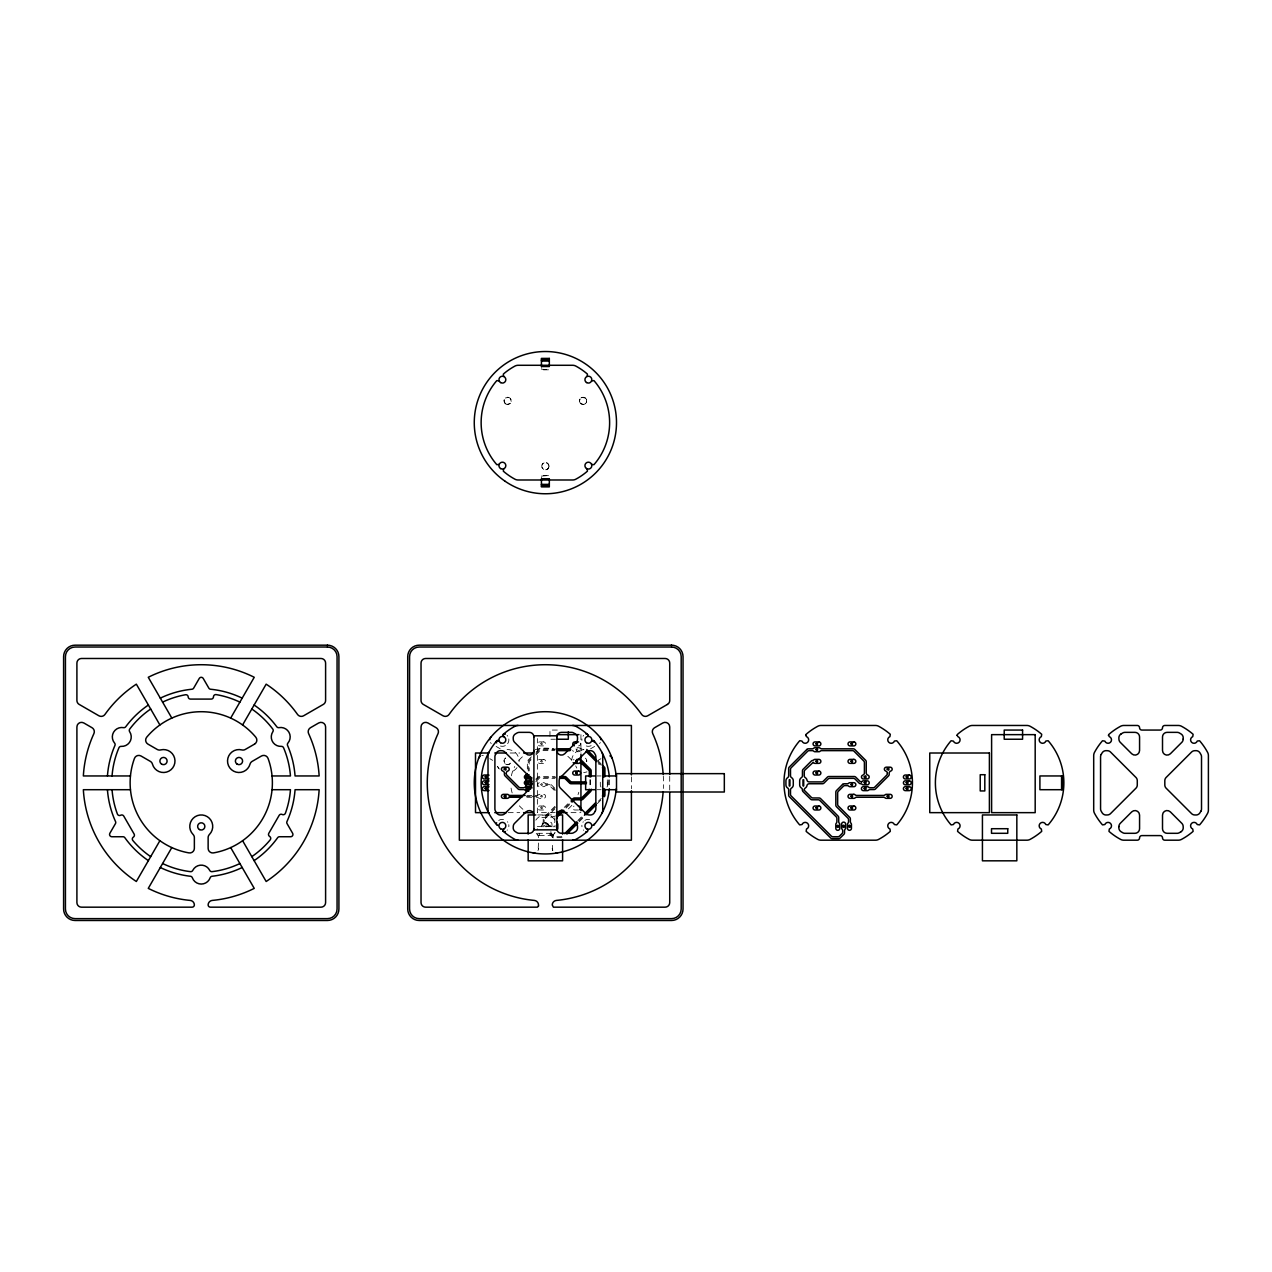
<?xml version="1.0" encoding="UTF-8"?>
<svg xmlns="http://www.w3.org/2000/svg" width="1272" height="1272" viewBox="0 0 1272 1272"><rect width="100%" height="100%" fill="white"/><g stroke="black" fill="none" stroke-linecap="round" stroke-linejoin="round"><path stroke-width="0.75" stroke-dasharray="5 3.75" d="M539.551 833.303L539.551 835.561A2.29 2.29 0 0 1 537.261 833.303L539.551 835.593L551.523 835.577L553.495 833.303L537.261 833.303L537.261 828.708M548.979 466.554L548.995 466.236A3.609 3.609 0 0 0 543.573 463.103A3.609 3.609 0 0 0 543.573 469.352A3.609 3.609 0 0 0 548.995 466.236L548.932 466.888M545.052 822.825L545.386 822.809A3.609 3.609 0 0 1 548.979 826.736L548.932 827.07M504.062 400.314L505.032 403.351M511.201 401.38L510.47 398.597M504.062 760.513L504.793 763.28M586.503 402.143L586.63 399.965M541.904 825.417L544.05 823.063M545.243 826.736L544.066 825.274L543.065 826.816M551.062 826.736L549.965 825.274L548.868 826.736M586.615 401.777L585.963 403.097M580.08 398.899L579.523 401.014M542.015 464.9L542.572 463.946M548.582 467.889L547.66 469.034M552.605 835.927L555.053 832.588A11.464 11.464 0 0 1 553.574 834.448A4.595 4.595 0 0 0 552.255 837.66M548.963 825.862L546.372 822.936M554.926 825.671L554.719 826.816M542.349 464.248L544.05 462.865M510.136 403.447L507.099 404.416M505.111 758.43L505.684 757.985A3.609 3.609 0 0 0 505.016 763.534A3.609 3.609 0 0 0 510.581 763.12M531.378 756.856L528.023 760.211A2.29 2.29 0 0 0 527.339 761.833L527.339 769.449M536.068 752.165L538.756 749.478A2.29 2.29 0 0 1 540.377 748.811L554.163 748.811M530.822 758.7L528.262 761.26L528.262 771.086M535.957 753.565L539.805 749.717L555.292 749.717M531.06 759.766L529.852 760.974A2.29 2.29 0 0 0 529.184 762.596L529.184 770.975M535.894 754.932L539.519 751.307A2.29 2.29 0 0 1 541.141 750.639L554.592 750.639M535.766 779.211L537.786 777.192A2.29 2.29 0 0 1 539.408 776.524L555.18 776.524M536.148 780.134L538.835 777.431L555.8 777.431M535.766 781.803L538.549 779.02A2.29 2.29 0 0 1 540.171 778.353L555.005 778.353M554.846 806.384L543.891 817.339A2.29 2.29 0 0 0 543.223 818.961L543.223 821.68A2.29 2.29 0 0 1 542.651 823.191A1.988 1.988 0 0 0 542.142 824.51L542.142 826.895M555.451 807.068L544.146 818.389L544.146 822.523M554.878 808.944L545.736 818.103A2.29 2.29 0 0 0 545.052 819.724L545.052 821.68A2.29 2.29 0 0 0 545.64 823.191A1.988 1.988 0 0 1 546.133 824.51L546.133 826.895M564.212 807.402L569.458 802.139M565.611 807.291L569.808 803.093M566.12 808.086L570.683 803.522M577.838 820.519L581.924 816.417M578.792 820.853L583.005 816.656M598.397 801.249L601.211 798.45M579.189 821.744L583.371 817.578M597.299 803.65L601.465 799.484M547.93 468.78L546.706 469.591M581.05 397.898L581.606 397.564M505.382 398.009L508.498 397.341M509.881 763.868L507.464 764.647M576.089 748.89L576.55 750.703L577.218 748.938M590.574 748.779L594.644 746.441M598.047 760.37L600.941 758.7M581.32 397.723L582.258 397.341M581.924 397.436L585.374 398.009M583.657 404.416L580.891 403.685M541.443 369.182L549.329 369.802L541.443 369.882L541.443 367.576M541.443 476.094L549.329 475.49L541.443 475.41L541.443 477.7M557.311 730.064L549.965 730.064L549.965 739.239L555.467 739.239M577.106 747.729L578.537 747.729A1.988 1.988 0 0 1 579.857 748.222A2.29 2.29 0 0 0 581.368 748.811L585.12 748.811M580.525 749.717L583.959 749.717M581.924 750.639L581.368 750.639A2.29 2.29 0 0 0 579.857 751.211A1.988 1.988 0 0 1 578.537 751.72L574.721 751.72A1.988 1.988 0 0 1 573.402 751.211A2.29 2.29 0 0 0 572.4 750.703M510.136 753.008L519.755 753.008M597.125 775.952L601.084 775.952M545.561 784.681L549.949 784.681L555.467 790.214M597.125 789.705L601.084 789.705M526.847 795.429L531.887 795.429M535.242 795.429L536.911 795.429A2.29 2.29 0 0 0 538.438 794.841A1.988 1.988 0 0 1 539.757 794.348L543.573 794.348A1.988 1.988 0 0 1 545.561 796.336A1.988 1.988 0 0 1 543.573 798.339L539.757 798.339A1.988 1.988 0 0 1 538.438 797.83A2.29 2.29 0 0 0 536.911 797.258L535.242 797.258M526.354 796.336L530.154 796.336M532.062 796.336L537.77 796.336M526.847 797.258L531.887 797.258M578.537 809.994L574.721 809.994A1.988 1.988 0 0 1 574.006 806.13M508.212 812.649L519.755 812.649M555.18 812.649L537.356 812.649L537.356 738.555M571.033 812.649L580.938 812.649M537.738 814.954L554.942 814.954M537.261 826.418L553.495 826.418M561.986 837.66L554.322 837.66L549.965 833.303M506.113 764.313L505.556 763.995M546.706 462.865L547.66 463.421M543.716 469.448L542.015 467.555M496.128 746.441L500.182 748.779M489.815 758.7L492.709 760.37M547.358 463.199L548.582 464.566M597.681 760.418L600.972 763.709M597.458 761.499L601.386 765.426M598.301 763.645L599.335 764.663M554.815 788.258L550.999 784.442A2.29 2.29 0 0 0 549.377 783.775L546.404 783.775A2.29 2.29 0 0 1 544.893 783.186A1.988 1.988 0 0 0 543.573 782.693L539.757 782.693A1.988 1.988 0 0 0 537.77 784.681A1.988 1.988 0 0 0 539.757 786.684L543.573 786.684A1.988 1.988 0 0 0 544.893 786.176A2.29 2.29 0 0 1 546.404 785.603L548.614 785.603A2.29 2.29 0 0 1 550.235 786.271L554.942 790.977M553.272 837.898L549.727 834.353A2.29 2.29 0 0 1 549.043 832.731L549.043 831.538M497.432 766.285L498.672 768.208M548.407 464.248L548.852 465.234M552.7 850.332L552.255 843.018M552.366 849.362L552.255 848.36A4.595 4.595 0 0 0 552.811 850.555M586.71 760.513L586.694 761.61A3.609 3.609 0 0 0 585.072 757.985M669.724 776.333L669.724 790.977M631.405 776.89L631.405 788.767M608.588 779.879L608.588 787.75M607.316 779.879L607.316 787.75M590.59 779.736L590.59 785.921M589.89 779.736L589.89 785.921M580.938 734.644L580.938 752.197M554.878 817.673L554.878 821.68A2.29 2.29 0 0 1 554.306 823.191A1.988 1.988 0 0 0 553.797 824.51L553.797 826.895M551.968 826.736L551.968 824.129A1.988 1.988 0 0 0 549.965 822.125A1.988 1.988 0 0 0 547.978 824.129L547.978 826.736M551.205 833.303L551.205 835.561A2.29 2.29 0 0 0 553.495 833.303M550.887 831.538L550.887 831.968A2.29 2.29 0 0 0 551.555 833.589L554.035 836.07A2.29 2.29 0 0 0 555.657 836.738L560.666 836.738A2.29 2.29 0 0 0 562.017 836.308M538.501 843.018L538.056 850.332L538.501 848.36A4.595 4.595 0 0 1 537.945 850.555M578.792 792.265A34.71 34.71 0 0 1 578.029 794.634M571.843 805.287A34.71 34.71 0 0 1 568.377 808.833M555.498 816.036A34.71 34.71 0 0 1 538.342 816.831M522.919 809.294A34.71 34.71 0 0 1 519.374 805.828M512.171 792.949A34.71 34.71 0 0 1 510.772 785.667M511.376 775.793A34.71 34.71 0 0 1 514.747 766.507M518.912 760.37A34.71 34.71 0 0 1 522.379 756.824M535.258 749.621A34.71 34.71 0 0 1 554.815 749.415M567.837 756.363A34.71 34.71 0 0 1 571.382 759.829M575.675 765.871A34.71 34.71 0 0 1 576.804 768.081M541.777 826.736A3.609 3.609 0 0 1 545.386 822.809M663.284 775.936A118.105 118.105 0 0 1 663.348 788.481M481.786 755.536A4.595 4.595 0 0 1 483.281 755.425M538.501 837.66A4.595 4.595 0 0 0 537.182 834.448A11.464 11.464 0 0 1 535.703 832.588M535.782 820.138A11.464 11.464 0 0 1 554.974 820.138M586.964 771.85A11.464 11.464 0 0 1 583.657 772.486M571.669 760.402A11.464 11.464 0 0 1 583.673 749.574M600.305 742.546A4.595 4.595 0 0 1 599.494 743.516M491.262 743.516A4.595 4.595 0 0 1 490.467 742.546M517.004 767.636A11.464 11.464 0 0 1 511.726 771.754M499.403 769.035A11.464 11.464 0 0 1 497.718 766.793M507.083 749.574A11.464 11.464 0 0 1 519.087 761.562M508.8 738.921A6.487 6.487 0 0 1 507.417 743.929M505.366 745.599A6.487 6.487 0 0 1 499.61 745.694M507.067 735.359A6.487 6.487 0 0 1 507.735 736.17M591.146 745.694A6.487 6.487 0 0 1 585.39 745.599M581.908 740.415A6.487 6.487 0 0 1 581.956 738.921M583.021 736.17A6.487 6.487 0 0 1 583.689 735.359M583.689 830.298A6.487 6.487 0 0 1 583.339 829.901M581.956 826.736A6.487 6.487 0 0 1 581.908 825.242M582.942 822.269A6.487 6.487 0 0 1 583.339 821.728M584.818 820.392A6.487 6.487 0 0 1 592.037 820.472M508.768 824.638A6.487 6.487 0 0 1 508.8 826.736M507.417 829.901A6.487 6.487 0 0 1 507.067 830.298M498.719 820.472A6.487 6.487 0 0 1 505.938 820.392M507.417 821.728A6.487 6.487 0 0 1 507.814 822.269M609.542 779.831A64.236 64.236 0 0 1 609.463 787.32M606.983 787.018A3.673 3.673 0 0 0 607.65 784.888L607.65 780.77A3.673 3.673 0 0 0 607.221 779.036M600.988 787.034A3.673 3.673 0 0 1 600.305 784.888L600.305 780.77A3.673 3.673 0 0 1 600.988 778.623M573.306 759.972A1.988 1.988 0 0 1 573.99 759.527M580.366 743.118A1.988 1.988 0 0 1 578.537 745.885M540.68 743.818C543.287 747.014 542.238 740.336 540.68 743.818M540.68 761.308C543.319 764.424 542.238 758.033 540.695 761.165M540.68 784.617C543.16 787.861 542.572 781.088 540.68 784.617M540.68 796.272C543.335 799.373 542.285 792.949 540.695 796.129M540.68 807.927C543.271 811.059 542.476 804.54 540.68 807.847M543.573 741.91L539.757 741.91A1.988 1.988 0 0 0 537.77 743.897A1.988 1.988 0 0 0 539.757 745.885L543.573 745.885A1.988 1.988 0 0 0 545.561 743.897A1.988 1.988 0 0 0 543.573 741.91M543.573 759.384L539.757 759.384A1.988 1.988 0 0 0 537.77 761.372A1.988 1.988 0 0 0 539.757 763.375L543.573 763.375A1.988 1.988 0 0 0 545.561 761.372A1.988 1.988 0 0 0 543.573 759.384M543.573 806.003L539.757 806.003A1.988 1.988 0 0 0 537.77 807.99A1.988 1.988 0 0 0 539.757 809.994L543.573 809.994A1.988 1.988 0 0 0 545.561 807.99A1.988 1.988 0 0 0 543.573 806.003M581.145 403.876A3.609 3.609 0 0 0 586.742 401.046A3.609 3.609 0 0 0 581.495 397.627A3.609 3.609 0 0 0 581.145 403.876M505.684 403.892A3.609 3.609 0 0 0 511.233 401.014A3.609 3.609 0 0 0 505.97 397.643A3.609 3.609 0 0 0 505.684 403.892"/><path stroke-width="1.5" d="M518.133 840.188A6.885 6.885 0 0 1 514.874 839.361A64.236 64.236 0 0 1 503.299 831.363L503.68 829.01M503.299 831.363L502.933 829.742M503.171 831.236L502.838 830.075M587.95 830.378L587.585 831.236M587.934 735.582L587.903 734.978M496.255 823.699L496.255 823.699A6.487 6.487 0 0 1 496.668 822.777M499.196 464.328L496.843 464.725A64.236 64.236 0 0 1 496.843 380.551L499.196 380.948M591.56 380.948L593.913 380.551A64.236 64.236 0 0 1 593.913 464.725L591.56 464.328M591.56 741.131L593.165 740.288L594.517 741.862A6.487 6.487 0 0 1 594.31 742.419M591.703 740.861L593.913 740.749A64.236 64.236 0 0 1 609.336 776.842M575.723 743.484L576.836 742.928M518.133 725.469A6.885 6.885 0 0 0 514.874 726.296A64.236 64.236 0 0 0 503.299 734.294L504.507 733.706A6.487 6.487 0 0 1 505.429 734.119M159.89 840.697L136.343 881.496A118.105 118.105 0 0 1 83.348 789.705L130.459 789.705M230.677 718.076L254.241 677.276A118.105 118.105 0 0 0 148.268 677.276L171.815 718.076M171.815 847.565L148.268 888.381A118.105 118.105 0 0 0 190.212 900.417A4.595 4.595 0 0 1 194.362 904.774A2.29 2.29 0 0 1 192.072 907.174L81.487 907.174A4.595 4.595 0 0 1 76.908 902.579L76.908 726.932A4.595 4.595 0 0 1 83.793 722.957L92.029 727.711A4.595 4.595 0 0 1 93.905 733.594A118.105 118.105 0 0 0 83.348 775.952L130.459 775.952M242.602 724.961L266.166 684.161A118.105 118.105 0 0 1 297.553 714.467A4.595 4.595 0 0 0 303.595 715.786L323.295 704.418A4.595 4.595 0 0 0 325.6 700.443L325.6 663.078A4.595 4.595 0 0 0 321.005 658.483L81.487 658.483A4.595 4.595 0 0 0 76.908 663.078L76.908 700.443A4.595 4.595 0 0 0 79.198 704.418L98.914 715.786A4.595 4.595 0 0 0 104.94 714.467A118.105 118.105 0 0 1 136.343 684.161L159.89 724.961M503.124 734.485L503.68 736.647M609.336 788.815A64.236 64.236 0 0 1 593.913 824.908L594.501 823.699M593.849 824.972L592.625 825.369M556.405 815.209L561.588 810.026M571.207 800.39L572.972 798.641A2.29 2.29 0 0 1 574.594 797.973L580.668 797.973A2.29 2.29 0 0 0 582.29 797.306L589.318 790.262M557.2 815.702L562.796 810.105M571.207 801.694L574.022 798.88L581.988 798.88L590.24 790.643M563.83 810.375L557.39 816.815A2.29 2.29 0 0 0 556.707 818.437M572.209 801.996L573.72 800.47A2.29 2.29 0 0 1 575.342 799.802L581.431 799.802A2.29 2.29 0 0 0 583.053 799.134L590.494 791.693A2.29 2.29 0 0 0 591.162 790.071M564.736 833.621L576.47 821.887M584.659 813.683L595.582 802.759M566.199 833.462L577.393 822.253M584.405 815.257L595.598 804.047M566.978 833.971L577.806 823.143M586.154 814.796L595.9 805.049M499.085 740.908L496.843 740.749L499.196 741.131M496.97 740.622L498.131 740.272M556.484 827.341L556.484 825.496M587.155 376.433L587.457 374.111A64.236 64.236 0 0 0 575.898 366.113A6.885 6.885 0 0 0 572.623 365.287L518.133 365.287A6.885 6.885 0 0 0 514.874 366.113A64.236 64.236 0 0 0 503.299 374.111L503.68 376.464M503.68 468.812L503.299 471.165A64.236 64.236 0 0 0 514.874 479.162A6.885 6.885 0 0 0 518.133 479.989L572.623 479.989A6.885 6.885 0 0 0 575.898 479.162A64.236 64.236 0 0 0 587.457 471.165L587.155 468.859M504.412 831.968L504.507 831.952A6.487 6.487 0 0 0 505.429 831.538M498.131 825.369L497.432 825.305M541.443 359.086L549.329 359.086M541.443 360.405L549.329 360.405M541.443 360.898L549.329 360.898M541.443 366.002L549.329 366.002M541.443 479.274L549.329 479.274M541.443 484.378L549.329 484.378M541.443 484.886L549.329 484.886M541.443 486.19L549.329 486.19M557.168 734.644L578.951 734.644M557.311 739.239L568.314 739.239L568.314 731.893M578.537 741.91L574.721 741.91A1.988 1.988 0 0 0 574.292 745.837M556.134 748.811L569.92 748.811M557.231 749.717L570.794 749.717M556.516 750.639L569.967 750.639M488.973 753.008L475.505 753.008L475.505 812.649L488.973 812.649M494.744 753.008L506.288 753.008M523.603 753.008L533.222 753.008M576.868 759.384L578.537 759.384A1.988 1.988 0 0 1 579.873 759.909A2.29 2.29 0 0 0 581.081 760.481A2.29 2.29 0 0 1 582.337 761.133L590.494 769.29A2.29 2.29 0 0 1 591.162 770.912L591.162 775.729A2.29 2.29 0 0 0 591.321 776.604M580.525 761.372L590.24 770.339L590.24 777.097M529.025 774.712L525.972 774.712L525.972 790.946L529.025 790.946M272.033 775.952L290.461 775.952A89.469 89.469 0 0 0 283.577 747.777A2.29 2.29 0 0 0 281.319 746.378A9.461 9.461 0 0 1 272.844 731.702A2.29 2.29 0 0 0 272.765 729.063A89.469 89.469 0 0 0 251.808 709.013M595.296 775.952L585.645 775.952L585.645 789.705L595.296 789.705M602.864 775.952L616.507 775.952M559.918 776.524L564.657 776.524A2.29 2.29 0 0 1 566.279 777.192L570.317 781.231A2.29 2.29 0 0 0 571.939 781.914L584.389 781.914A2.29 2.29 0 0 0 585.708 781.501M559.569 777.431L565.229 777.431L570.619 782.821L586.567 782.821M559.442 778.353L563.894 778.353A2.29 2.29 0 0 1 565.515 779.02L569.57 783.075A2.29 2.29 0 0 0 571.192 783.743L584.389 783.743A2.29 2.29 0 0 1 585.708 784.156M272.033 789.705L290.461 789.705A89.469 89.469 0 0 1 285.405 813.221A2.29 2.29 0 0 1 282.193 814.478A2.29 2.29 0 0 0 279.156 815.368L268.805 833.303A2.29 2.29 0 0 0 269.616 836.419A2.29 2.29 0 0 1 270.205 839.854A89.469 89.469 0 0 1 251.808 856.644M602.864 789.705L616.507 789.705M528.5 790.643L526.354 790.643A1.988 1.988 0 0 1 525.034 790.15A2.29 2.29 0 0 0 523.523 789.578L519.66 789.578A2.29 2.29 0 0 1 518.038 788.894L505.079 775.936A2.29 2.29 0 0 1 504.412 774.314L504.412 773.233A2.29 2.29 0 0 0 502.806 771.055A1.988 1.988 0 0 1 503.426 767.159L507.226 767.159A1.988 1.988 0 0 1 507.83 771.055A2.29 2.29 0 0 0 506.24 773.233M525.177 795.429L510.072 795.429A2.29 2.29 0 0 1 508.546 794.841A1.988 1.988 0 0 0 507.226 794.348L503.426 794.348A1.988 1.988 0 0 0 501.422 796.336A1.988 1.988 0 0 0 503.426 798.339L507.226 798.339A1.988 1.988 0 0 0 508.546 797.83A2.29 2.29 0 0 1 510.072 797.258L521.822 797.258M509.213 796.336L522.538 796.336M494.744 812.649L506.288 812.649M523.603 812.649L533.222 812.649M557.168 812.649L567.073 812.649M535.814 814.954L528.166 814.954L528.166 834.066M556.85 814.954L562.59 814.954L562.59 834.066M587.537 829.36L587.823 829.742M497.177 825.194L496.923 824.987A64.236 64.236 0 0 1 496.843 740.749L496.255 741.942A6.487 6.487 0 0 0 496.668 742.88M587.823 734.787L586.344 733.69A6.487 6.487 0 0 0 585.788 733.896M804.27 790.262L811.298 797.306A2.29 2.29 0 0 0 812.935 797.973L819.009 797.973A2.29 2.29 0 0 1 820.631 798.641L838.041 816.052A2.29 2.29 0 0 1 838.709 817.673L838.709 821.68A2.29 2.29 0 0 0 839.297 823.191A1.988 1.988 0 0 1 839.79 824.51L839.79 828.326A1.988 1.988 0 0 1 837.803 830.314A1.988 1.988 0 0 1 835.799 828.326L835.799 824.51A1.988 1.988 0 0 1 836.308 823.191A2.29 2.29 0 0 0 836.881 821.68L836.881 818.437A2.29 2.29 0 0 0 836.213 816.815L819.868 800.47A2.29 2.29 0 0 0 818.246 799.802L812.172 799.802A2.29 2.29 0 0 1 810.55 799.134L803.109 791.693A2.29 2.29 0 0 1 802.441 790.071M586.742 749.478L595.503 758.239M602.069 764.806L604.248 766.984A2.29 2.29 0 0 1 604.931 768.606L604.931 775.761A2.29 2.29 0 0 0 605.075 776.588M586.996 751.037L596.155 760.195M585.979 751.307L596.25 761.578M587.585 734.421L587.585 734.421A64.236 64.236 0 0 0 575.898 726.296A6.885 6.885 0 0 0 572.623 725.469M503.06 736.138L502.822 735.502M242.602 840.697L266.166 881.496A118.105 118.105 0 0 0 319.145 789.705L295.056 789.705A94.064 94.064 0 0 1 286.963 821.553A2.29 2.29 0 0 0 287.075 823.652L292.64 833.303A2.29 2.29 0 0 1 290.652 836.738L279.522 836.738A2.29 2.29 0 0 0 277.646 837.692A94.064 94.064 0 0 1 254.114 860.635M230.677 847.565L254.241 888.381A118.105 118.105 0 0 1 212.297 900.417A4.595 4.595 0 0 0 208.131 904.774A2.29 2.29 0 0 0 210.436 907.174L321.005 907.174A4.595 4.595 0 0 0 325.6 902.579L325.6 726.932A4.595 4.595 0 0 0 318.716 722.957L310.479 727.711A4.595 4.595 0 0 0 308.603 733.594A118.105 118.105 0 0 1 319.145 775.952L295.056 775.952A94.064 94.064 0 0 0 287.567 745.472A2.29 2.29 0 0 1 287.933 743.071A9.461 9.461 0 0 0 279.029 727.632A2.29 2.29 0 0 1 276.771 726.757A94.064 94.064 0 0 0 254.114 705.022M1061.579 775.952L1061.579 789.705M803.697 779.736L803.697 785.921M803.014 779.736L803.014 785.921M789.928 779.736L789.928 785.921M789.244 779.736L789.244 785.921M669.724 774.505L669.724 726.932A4.595 4.595 0 0 0 662.839 722.957L654.603 727.711A4.595 4.595 0 0 0 652.727 733.594A118.105 118.105 0 0 1 663.157 774.155M669.724 792.806L669.724 902.579A4.595 4.595 0 0 1 665.129 907.174L553.415 907.174L552.255 904.98A4.595 4.595 0 0 1 556.421 900.417A118.105 118.105 0 0 0 663.125 792.058M631.405 774.918L631.405 725.469L459.351 725.469L459.351 840.188L631.405 840.188L631.405 790.739M604.009 768.034L604.009 777.097M604.009 788.561L604.009 795.636M580.938 754.153L580.938 810.709M562.59 839.806L562.59 860.826L528.166 860.826L528.166 839.806M530.551 776.508L530.551 789.149M478.574 758.414A4.595 4.595 0 0 1 480.228 756.252M616.252 788.783A71.121 71.121 0 0 1 508.212 843.463A71.121 71.121 0 0 1 507.925 722.369A71.121 71.121 0 0 1 616.22 776.54M534.86 852.86A4.595 4.595 0 0 1 533.111 852.892M557.645 852.892A4.595 4.595 0 0 1 555.912 852.86M609.892 755.87A4.595 4.595 0 0 1 612.182 758.414M599.923 737.188A4.595 4.595 0 0 1 600.972 739.684M489.784 739.684A4.595 4.595 0 0 1 490.833 737.188M242.189 867.504A94.064 94.064 0 0 1 212.058 876.265A2.29 2.29 0 0 0 210.166 877.775A9.461 9.461 0 0 1 192.342 877.775A2.29 2.29 0 0 0 190.45 876.265A94.064 94.064 0 0 1 160.304 867.504M148.379 860.635A94.064 94.064 0 0 1 124.847 837.692A2.29 2.29 0 0 0 122.986 836.738L111.841 836.738A2.29 2.29 0 0 1 109.853 833.303L115.434 823.652A2.29 2.29 0 0 0 115.529 821.553A94.064 94.064 0 0 1 107.436 789.705M107.436 775.952A94.064 94.064 0 0 1 114.925 745.472A2.29 2.29 0 0 0 114.575 743.071A9.461 9.461 0 0 1 123.479 727.632A2.29 2.29 0 0 0 125.737 726.757A94.064 94.064 0 0 1 148.379 705.022M160.304 698.153A94.064 94.064 0 0 1 191.929 689.233A2.29 2.29 0 0 0 193.694 688.088L199.259 678.437A2.29 2.29 0 0 1 203.234 678.437L208.815 688.088A2.29 2.29 0 0 0 210.564 689.233A94.064 94.064 0 0 1 242.189 698.153M239.899 863.529A89.469 89.469 0 0 1 212.058 871.654A2.29 2.29 0 0 1 209.721 870.382A9.461 9.461 0 0 0 192.772 870.382A2.29 2.29 0 0 1 190.45 871.654A89.469 89.469 0 0 1 162.609 863.529M150.684 856.644A89.469 89.469 0 0 1 132.86 840.522A2.29 2.29 0 0 1 133.369 837.103A2.29 2.29 0 0 0 134.117 834.034L123.766 816.099A2.29 2.29 0 0 0 120.665 815.241A2.29 2.29 0 0 1 117.39 814.032A89.469 89.469 0 0 1 112.047 789.705M112.047 775.952A89.469 89.469 0 0 1 118.932 747.777A2.29 2.29 0 0 1 121.19 746.378A9.461 9.461 0 0 0 129.665 731.702A2.29 2.29 0 0 1 129.728 729.063A89.469 89.469 0 0 1 150.684 709.013M162.609 702.128A89.469 89.469 0 0 1 185.489 694.75A2.29 2.29 0 0 1 188.192 696.897A2.29 2.29 0 0 0 190.482 699.091L211.184 699.091A2.29 2.29 0 0 0 213.473 696.833A2.29 2.29 0 0 1 216.16 694.607A89.469 89.469 0 0 1 239.899 702.128M887.347 773.567A2.29 2.29 0 0 1 886.679 775.189L874.802 787.066A2.29 2.29 0 0 1 873.18 787.734L870.064 787.734A2.29 2.29 0 0 1 868.553 787.161A1.988 1.988 0 0 0 867.234 786.668L863.418 786.668A1.988 1.988 0 0 0 861.43 788.656A1.988 1.988 0 0 0 863.418 790.643L867.234 790.643A1.988 1.988 0 0 0 868.553 790.15A2.29 2.29 0 0 1 870.064 789.578L873.928 789.578A2.29 2.29 0 0 0 875.549 788.894L888.508 775.936A2.29 2.29 0 0 0 889.192 774.314L889.192 773.233A2.29 2.29 0 0 1 890.782 771.055A1.988 1.988 0 0 0 890.177 767.159L886.361 767.159A1.988 1.988 0 0 0 885.757 771.055A2.29 2.29 0 0 1 887.347 773.233M802.441 789.912A2.29 2.29 0 0 0 801.376 787.988A3.673 3.673 0 0 1 799.675 784.888L799.675 780.77A3.673 3.673 0 0 1 801.376 777.669A2.29 2.29 0 0 0 802.441 775.729L802.441 770.912A2.29 2.29 0 0 1 803.109 769.29L811.25 761.133A2.29 2.29 0 0 1 812.522 760.481A2.29 2.29 0 0 0 813.714 759.909A1.988 1.988 0 0 1 815.066 759.384L818.866 759.384A1.988 1.988 0 0 1 820.869 761.372A1.988 1.988 0 0 1 818.866 763.375L815.066 763.375A1.988 1.988 0 0 1 813.285 762.294L804.938 770.037A2.29 2.29 0 0 0 804.27 771.659L804.27 775.729A2.29 2.29 0 0 0 805.335 777.669A3.673 3.673 0 0 1 806.957 780.054A2.29 2.29 0 0 0 809.215 781.914L821.648 781.914A2.29 2.29 0 0 0 823.27 781.231L827.309 777.192A2.29 2.29 0 0 1 828.931 776.524L854.18 776.524A2.29 2.29 0 0 1 855.802 777.192L859.856 781.231A2.29 2.29 0 0 0 861.478 781.914M861.653 781.914A1.988 1.988 0 0 1 863.418 780.833L867.234 780.833A1.988 1.988 0 0 1 869.221 782.821A1.988 1.988 0 0 1 867.234 784.824L863.418 784.824A1.988 1.988 0 0 1 862.098 784.315A2.29 2.29 0 0 0 860.651 783.743A2.29 2.29 0 0 1 859.093 783.075L855.038 779.02A2.29 2.29 0 0 0 853.417 778.353L829.694 778.353A2.29 2.29 0 0 0 828.072 779.02L824.033 783.075A2.29 2.29 0 0 1 822.412 783.743L809.215 783.743A2.29 2.29 0 0 0 806.957 785.603A3.673 3.673 0 0 1 805.335 787.988A2.29 2.29 0 0 0 804.27 789.912M585.788 831.761A6.487 6.487 0 0 0 586.265 831.952L587.457 831.363A64.236 64.236 0 0 1 575.898 839.361A6.885 6.885 0 0 1 572.623 840.188M601.91 813.333A6.885 6.885 0 0 0 602.737 810.073L602.737 755.584A6.885 6.885 0 0 0 601.91 752.324M488.846 752.324A6.885 6.885 0 0 0 488.019 755.584L488.019 810.073A6.885 6.885 0 0 0 488.846 813.333M533.906 815.114A4.595 4.595 0 0 0 526.083 811.87L514.603 823.334A4.595 4.595 0 0 0 513.268 826.53L513.22 827.293A4.595 4.595 0 0 0 515.383 831.713L517.052 832.699A4.595 4.595 0 0 0 519.326 833.303L529.327 833.303A4.595 4.595 0 0 0 533.906 828.708M556.85 828.708A4.595 4.595 0 0 0 561.445 833.303L571.43 833.303A4.786 4.786 0 0 0 573.799 832.635L575.373 831.713A4.595 4.595 0 0 0 577.536 827.404L577.504 826.705A4.595 4.595 0 0 0 576.152 823.334L564.688 811.87A4.595 4.595 0 0 0 556.85 815.114M533.906 736.949A4.595 4.595 0 0 0 529.327 732.354L519.326 732.354A4.786 4.786 0 0 0 516.957 733.022L515.383 733.944A4.595 4.595 0 0 0 513.22 738.253L513.268 739.127A4.595 4.595 0 0 0 514.603 742.323L526.083 753.787A4.595 4.595 0 0 0 533.906 750.544M556.85 750.544A4.595 4.595 0 0 0 564.688 753.787L576.152 742.323A4.595 4.595 0 0 0 577.504 739.127L577.536 738.253A4.595 4.595 0 0 0 575.373 733.944L573.815 733.022A4.595 4.595 0 0 0 571.43 732.354L561.445 732.354A4.595 4.595 0 0 0 556.85 736.949M602.419 795.938A2.29 2.29 0 0 0 603.087 794.316L603.087 789.944A2.29 2.29 0 0 0 602.976 789.228M602.928 776.556A2.29 2.29 0 0 0 603.087 775.713L603.087 769.369A2.29 2.29 0 0 0 602.419 767.747M531.935 777.923A1.988 1.988 0 0 1 530.17 778.989L526.354 778.989A1.988 1.988 0 0 1 525.749 775.109A2.29 2.29 0 0 0 527.244 773.615M604.995 789.34A2.29 2.29 0 0 0 604.931 789.896L604.931 795.08A2.29 2.29 0 0 1 604.248 796.701M556.532 830.171A1.988 1.988 0 0 0 557.788 828.326L557.788 824.51A1.988 1.988 0 0 0 557.295 823.191A2.29 2.29 0 0 1 556.707 821.68M591.162 789.912A2.29 2.29 0 0 1 591.273 789.228M573.179 762.628A1.988 1.988 0 0 0 574.721 763.375L578.537 763.375A1.988 1.988 0 0 0 580.302 762.294L588.65 770.037A2.29 2.29 0 0 1 589.318 771.659L589.318 775.729A2.29 2.29 0 0 1 589.159 776.604M531.935 781.914A1.988 1.988 0 0 0 530.17 780.833L526.354 780.833A1.988 1.988 0 0 0 524.366 782.821A1.988 1.988 0 0 0 526.354 784.824L530.17 784.824A1.988 1.988 0 0 0 531.489 784.315A2.29 2.29 0 0 1 532.348 783.838M589.222 789.228A2.29 2.29 0 0 1 589.318 789.912M532.03 787.925A1.988 1.988 0 0 0 530.17 786.668L526.354 786.668A1.988 1.988 0 0 0 525.034 787.161A2.29 2.29 0 0 1 523.523 787.734L520.423 787.734A2.29 2.29 0 0 1 518.801 787.066L506.908 775.189A2.29 2.29 0 0 1 506.24 773.567M578.537 806.003A1.988 1.988 0 0 1 579.635 809.66M489.036 790.453A1.988 1.988 0 0 1 488.178 790.643L484.378 790.643A1.988 1.988 0 0 1 482.39 788.656A1.988 1.988 0 0 1 484.378 786.668L488.178 786.668A1.988 1.988 0 0 1 489.036 786.843M489.036 784.633A1.988 1.988 0 0 1 488.178 784.824L484.378 784.824A1.988 1.988 0 0 1 482.39 782.821A1.988 1.988 0 0 1 484.378 780.833L488.178 780.833A1.988 1.988 0 0 1 489.036 781.024M489.036 778.814A1.988 1.988 0 0 1 488.178 778.989L484.378 778.989A1.988 1.988 0 0 1 482.39 777.001A1.988 1.988 0 0 1 484.378 775.014L488.178 775.014A1.988 1.988 0 0 1 489.036 775.189M1118.931 826.53L1118.931 826.593A4.595 4.595 0 0 1 1120.266 823.334L1131.746 811.87A4.595 4.595 0 0 1 1139.569 815.114L1139.569 828.708A4.595 4.595 0 0 1 1134.99 833.303L1124.989 833.303A4.595 4.595 0 0 1 1122.715 832.699L1121.157 831.777A4.595 4.595 0 0 1 1118.883 827.404L1118.931 826.705M1183.167 739.064L1183.167 739.127A4.595 4.595 0 0 1 1181.815 742.323L1170.351 753.787A4.595 4.595 0 0 1 1162.513 750.544L1162.513 736.949A4.595 4.595 0 0 1 1167.108 732.354L1177.109 732.354A4.595 4.595 0 0 1 1179.367 732.958L1181.036 733.944A4.595 4.595 0 0 1 1183.214 738.253L1183.167 739.064M805.653 735.28L806.512 736.647A3.434 3.434 0 0 1 807.656 742.276A3.434 3.434 0 0 1 802.028 741.131L799.754 740.67A64.236 64.236 0 0 0 799.675 824.908L802.028 824.526A3.434 3.434 0 0 1 807.656 823.382A3.434 3.434 0 0 1 806.512 829.01L806.13 831.363A64.236 64.236 0 0 0 817.705 839.361A6.885 6.885 0 0 0 820.965 840.188L875.454 840.188A6.885 6.885 0 0 0 878.729 839.361A64.236 64.236 0 0 0 890.305 831.363L890.003 829.042A3.434 3.434 0 0 1 888.762 823.382A3.434 3.434 0 0 1 894.391 824.526L896.744 824.908A64.236 64.236 0 0 0 896.744 740.749L894.439 741.035A3.434 3.434 0 0 1 888.762 742.276A3.434 3.434 0 0 1 889.907 736.647L890.305 734.294A64.236 64.236 0 0 0 878.729 726.296A6.885 6.885 0 0 0 875.454 725.469L820.965 725.469A6.885 6.885 0 0 0 817.705 726.296A64.236 64.236 0 0 0 806.13 734.294L805.653 735.28M957.069 735.28L957.927 736.647A3.434 3.434 0 0 1 959.072 742.276A3.434 3.434 0 0 1 953.443 741.131L951.09 740.749A64.236 64.236 0 0 0 951.09 824.908L953.443 824.526A3.434 3.434 0 0 1 959.072 823.382A3.434 3.434 0 0 1 957.927 829.01L957.546 831.363A64.236 64.236 0 0 0 969.121 839.361A6.885 6.885 0 0 0 972.38 840.188L1026.87 840.188A6.885 6.885 0 0 0 1030.145 839.361A64.236 64.236 0 0 0 1041.72 831.363L1041.323 829.01A3.434 3.434 0 0 1 1040.178 823.382A3.434 3.434 0 0 1 1045.807 824.526L1048.16 824.908A64.236 64.236 0 0 0 1048.16 740.749L1045.854 741.035A3.434 3.434 0 0 1 1040.178 742.276A3.434 3.434 0 0 1 1041.323 736.647L1041.72 734.294A64.236 64.236 0 0 0 1030.145 726.296A6.885 6.885 0 0 0 1026.87 725.469L972.38 725.469A6.885 6.885 0 0 0 969.121 726.296A64.236 64.236 0 0 0 957.546 734.294L957.069 735.28M1108.484 735.28L1109.343 736.647A3.434 3.434 0 0 1 1110.488 742.276A3.434 3.434 0 0 1 1104.875 741.131L1102.506 740.749A64.236 64.236 0 0 0 1094.524 752.324A6.885 6.885 0 0 0 1093.697 755.584L1093.697 810.073A6.885 6.885 0 0 0 1094.524 813.333A64.236 64.236 0 0 0 1102.506 824.908L1104.875 824.526A3.434 3.434 0 0 1 1110.488 823.382A3.434 3.434 0 0 1 1109.343 829.01L1108.961 831.363A64.236 64.236 0 0 0 1120.537 839.361A6.885 6.885 0 0 0 1123.796 840.188L1137.279 840.188A2.29 2.29 0 0 0 1139.569 837.882A2.29 2.29 0 0 1 1141.874 835.593L1160.223 835.593A2.29 2.29 0 0 1 1162.513 837.882A2.29 2.29 0 0 0 1164.818 840.188L1178.285 840.188A6.885 6.885 0 0 0 1181.561 839.361A64.236 64.236 0 0 0 1193.136 831.363L1192.738 829.01A3.434 3.434 0 0 1 1191.594 823.382A3.434 3.434 0 0 1 1197.222 824.526L1199.576 824.908A64.236 64.236 0 0 0 1207.573 813.333A6.885 6.885 0 0 0 1208.4 810.073L1208.4 755.584A6.885 6.885 0 0 0 1207.573 752.324A64.236 64.236 0 0 0 1199.576 740.749L1197.27 741.035A3.434 3.434 0 0 1 1191.594 742.276A3.434 3.434 0 0 1 1192.738 736.647L1193.136 734.294A64.236 64.236 0 0 0 1181.561 726.296A6.885 6.885 0 0 0 1178.285 725.469L1164.818 725.469A2.29 2.29 0 0 0 1162.513 727.775A2.29 2.29 0 0 1 1160.223 730.064L1141.874 730.064A2.29 2.29 0 0 1 1139.569 727.775A2.29 2.29 0 0 0 1137.279 725.469L1123.796 725.469A6.885 6.885 0 0 0 1120.537 726.296A64.236 64.236 0 0 0 1108.961 734.294L1108.484 735.28M485.141 776.922C487.876 780.706 487.51 772.979 485.141 776.842M485.141 782.741C487.78 786.509 487.685 778.925 485.157 782.582M485.141 788.576C487.844 792.408 487.319 784.729 485.141 788.576M504.173 769.067C506.987 772.867 506.336 765.076 504.173 769.067M504.173 796.256C506.844 800.024 506.574 792.504 504.205 796.097M527.117 782.741C529.645 786.541 529.724 779.068 527.149 782.582M527.117 776.922C529.868 780.722 529.406 773.042 527.133 776.842M527.117 788.576C530.011 792.313 529.295 784.506 527.117 788.576M575.644 761.308C578.315 764.377 577.234 758.017 575.66 761.165M575.644 772.963C578.251 776.111 577.377 769.512 575.644 772.899M815.988 743.818C818.373 747.125 817.848 740.336 815.988 743.818M815.988 749.653C818.58 752.817 817.658 746.267 815.988 749.653M815.988 761.308C818.246 764.567 818.087 758.08 816.004 761.165M815.988 772.963C818.659 776.063 817.658 769.544 815.988 772.899M815.988 807.927C818.659 811.027 817.658 804.508 815.988 807.847M836.658 826.339C839.329 830.187 838.995 822.396 836.658 826.339M842.477 826.339C845.276 830.155 844.56 822.396 842.477 826.339M850.952 743.818C853.56 747.014 852.494 740.336 850.952 743.818M848.313 826.339C851.286 830.075 850.268 822.221 848.313 826.339M850.952 761.308C853.576 764.504 852.526 757.858 850.952 761.308M850.952 784.617C853.56 787.781 852.638 781.119 850.952 784.617M850.952 796.272C853.592 799.436 852.59 792.774 850.952 796.272M850.952 807.927C853.735 810.995 852.463 804.492 850.952 807.927M864.181 782.741C866.932 786.494 866.471 778.877 864.213 782.582M864.181 776.922C866.788 780.77 866.614 773.074 864.197 776.842M864.181 788.576C866.852 792.424 866.55 784.586 864.181 788.576M887.125 769.067C889.875 772.931 889.271 765.076 887.125 769.067M887.125 796.256C889.828 800.04 889.351 792.567 887.141 796.097M906.173 776.922C908.78 780.754 908.685 773.026 906.173 776.842M906.173 782.741C908.812 786.525 908.558 779.084 906.189 782.582M906.173 788.576C909.242 792.265 907.906 784.506 906.173 788.576M538.501 906.03L537.452 907.174L425.627 907.174A4.595 4.595 0 0 1 421.032 902.579L421.032 726.932A4.595 4.595 0 0 1 427.917 722.957L436.153 727.711A4.595 4.595 0 0 1 438.029 733.594A118.105 118.105 0 0 0 534.335 900.417A4.595 4.595 0 0 1 538.501 904.98L538.501 906.03M495.571 754.407L495.508 754.503A4.595 4.595 0 0 0 494.903 756.776L494.903 808.881A4.786 4.786 0 0 0 495.571 811.25L496.493 812.824A4.595 4.595 0 0 0 500.802 814.986L501.677 814.954A4.595 4.595 0 0 0 504.873 813.603L530.265 788.211A4.595 4.595 0 0 0 531.617 784.967L531.617 780.69A4.595 4.595 0 0 0 530.265 777.446L504.873 752.054A4.595 4.595 0 0 0 501.677 750.703L500.914 750.671A4.595 4.595 0 0 0 496.493 752.833L495.571 754.407M1101.234 754.407L1101.17 754.503A4.595 4.595 0 0 0 1100.566 756.776L1100.566 808.881A4.786 4.786 0 0 0 1101.234 811.25L1102.156 812.824A4.595 4.595 0 0 0 1106.465 814.986L1107.34 814.954A4.595 4.595 0 0 0 1110.536 813.603L1135.944 788.211A4.595 4.595 0 0 0 1137.279 784.967L1137.279 780.69A4.595 4.595 0 0 0 1135.944 777.446L1110.536 752.054A4.595 4.595 0 0 0 1107.34 750.703L1106.513 750.671A4.595 4.595 0 0 0 1102.156 752.833L1101.234 754.407M595.201 811.25L594.263 812.824A4.595 4.595 0 0 1 589.954 814.986L589.143 814.954A4.595 4.595 0 0 1 585.883 813.603L560.491 788.211A4.595 4.595 0 0 1 559.139 784.967L559.139 780.69A4.595 4.595 0 0 1 560.491 777.446L585.883 752.054A4.595 4.595 0 0 1 589.079 750.703L589.954 750.671A4.595 4.595 0 0 1 594.263 752.833L595.201 754.407A4.786 4.786 0 0 1 595.868 756.776L595.853 808.881A4.786 4.786 0 0 1 595.185 811.25M1200.863 811.25L1199.941 812.824A4.595 4.595 0 0 1 1195.632 814.986L1194.758 814.954A4.595 4.595 0 0 1 1191.562 813.603L1166.154 788.211A4.595 4.595 0 0 1 1164.818 784.967L1164.818 780.69A4.595 4.595 0 0 1 1166.154 777.446L1191.562 752.054A4.595 4.595 0 0 1 1194.758 750.703L1195.632 750.671A4.595 4.595 0 0 1 1199.941 752.833L1200.911 754.503A4.595 4.595 0 0 1 1201.515 756.776L1201.515 808.881A4.786 4.786 0 0 1 1200.863 811.25M806.846 749.478L789.34 766.984A2.29 2.29 0 0 0 788.672 768.606L788.672 775.761A2.29 2.29 0 0 1 787.622 777.685A3.673 3.673 0 0 0 785.937 780.77L785.937 784.888A3.673 3.673 0 0 0 787.622 787.972A2.29 2.29 0 0 1 788.672 789.896L788.672 795.08A2.29 2.29 0 0 0 789.34 796.701L830.552 837.898A2.29 2.29 0 0 0 832.174 838.582L838.693 838.582A2.29 2.29 0 0 0 840.315 837.898L843.877 834.353A2.29 2.29 0 0 0 844.544 832.731L844.544 830.823A2.369 2.369 0 0 1 845.101 829.233A1.988 1.988 0 0 0 845.626 827.929L845.626 824.129A1.988 1.988 0 0 0 843.622 822.125A1.988 1.988 0 0 0 841.635 824.129L841.635 827.929A1.988 1.988 0 0 0 842.128 829.249A2.29 2.29 0 0 1 842.7 830.775L842.7 831.968A2.29 2.29 0 0 1 842.032 833.589L839.552 836.07A2.29 2.29 0 0 1 837.93 836.738L832.937 836.738A2.29 2.29 0 0 1 831.316 836.07L791.168 795.938A2.29 2.29 0 0 1 790.5 794.316L790.5 789.944A2.29 2.29 0 0 1 791.582 788.004A3.673 3.673 0 0 0 793.283 784.888L793.283 780.77A3.673 3.673 0 0 0 791.582 777.653A2.29 2.29 0 0 1 790.5 775.713L790.5 769.369A2.29 2.29 0 0 1 791.168 767.747L807.609 751.307A2.29 2.29 0 0 1 809.231 750.639L812.22 750.639A2.29 2.29 0 0 1 813.746 751.211A1.988 1.988 0 0 0 815.066 751.72L818.866 751.72A1.988 1.988 0 0 0 820.186 751.211A2.29 2.29 0 0 1 821.712 750.639L852.463 750.639A2.29 2.29 0 0 1 854.084 751.307L863.736 760.974A2.29 2.29 0 0 1 864.404 762.596L864.404 772.915A2.29 2.29 0 0 1 862.813 775.109A1.988 1.988 0 0 0 863.418 778.989L867.234 778.989A1.988 1.988 0 0 0 867.838 775.109A2.29 2.29 0 0 1 866.248 772.915L866.248 761.833A2.29 2.29 0 0 0 865.58 760.211L854.832 749.478A2.29 2.29 0 0 0 853.21 748.811L821.712 748.811A2.29 2.29 0 0 1 820.186 748.222A1.988 1.988 0 0 0 818.866 747.729L815.066 747.729A1.988 1.988 0 0 0 813.746 748.222A2.29 2.29 0 0 1 812.22 748.811L808.467 748.811A2.29 2.29 0 0 0 806.846 749.478M842.589 784.442L836.499 790.532A2.29 2.29 0 0 0 835.831 792.154L835.831 805.112A2.29 2.29 0 0 0 836.499 806.734L847.868 818.103A2.29 2.29 0 0 1 848.535 819.724L848.535 821.68A2.29 2.29 0 0 1 847.963 823.191A1.988 1.988 0 0 0 847.454 824.51L847.454 828.326A1.988 1.988 0 0 0 849.458 830.314A1.988 1.988 0 0 0 851.445 828.326L851.445 824.51A1.988 1.988 0 0 0 850.952 823.191A2.29 2.29 0 0 1 850.364 821.68L850.364 818.961A2.29 2.29 0 0 0 849.696 817.339L838.327 805.971A2.29 2.29 0 0 1 837.66 804.349L837.66 792.917A2.29 2.29 0 0 1 838.327 791.295L843.352 786.271A2.29 2.29 0 0 1 844.974 785.603L847.184 785.603A2.29 2.29 0 0 1 848.71 786.176A1.988 1.988 0 0 0 850.03 786.684L853.83 786.684A1.988 1.988 0 0 0 855.833 784.681A1.988 1.988 0 0 0 853.83 782.693L850.03 782.693A1.988 1.988 0 0 0 848.71 783.186A2.29 2.29 0 0 1 847.184 783.775L844.211 783.775A2.29 2.29 0 0 0 842.589 784.442M1121.157 733.88L1121.061 733.944A4.595 4.595 0 0 0 1118.883 738.253L1118.931 739.127A4.595 4.595 0 0 0 1120.266 742.323L1131.746 753.787A4.595 4.595 0 0 0 1139.569 750.544L1139.569 736.949A4.595 4.595 0 0 0 1134.99 732.354L1124.989 732.354A4.786 4.786 0 0 0 1122.62 733.022L1121.157 733.88M1181.036 831.713L1179.478 832.635A4.786 4.786 0 0 1 1177.109 833.319L1167.108 833.303A4.595 4.595 0 0 1 1162.513 828.708L1162.513 815.114A4.595 4.595 0 0 1 1170.351 811.87L1181.815 823.334A4.595 4.595 0 0 1 1183.167 826.53L1183.214 827.404A4.595 4.595 0 0 1 1181.036 831.713M254.559 744.104L245.289 749.447A4.595 4.595 0 0 1 241.855 749.923A11.464 11.464 0 0 0 227.911 758.096A11.464 11.464 0 0 0 235.988 772.104A11.464 11.464 0 0 0 250.043 764.122A4.595 4.595 0 0 1 252.174 761.372L261.444 756.013A4.595 4.595 0 0 1 268.058 758.414A71.121 71.121 0 0 1 213.521 852.892A4.595 4.595 0 0 1 208.131 848.36L208.131 837.66A4.595 4.595 0 0 1 209.451 834.448A11.464 11.464 0 0 0 209.339 818.278A11.464 11.464 0 0 0 193.169 818.278A11.464 11.464 0 0 0 193.058 834.448A4.595 4.595 0 0 1 194.362 837.66L194.362 848.36A4.595 4.595 0 0 1 188.987 852.892A71.121 71.121 0 0 1 134.45 758.414A4.595 4.595 0 0 1 141.049 756.013L150.334 761.372A4.595 4.595 0 0 1 152.449 764.122A11.464 11.464 0 0 0 166.505 772.104A11.464 11.464 0 0 0 174.598 758.096A11.464 11.464 0 0 0 160.654 749.923A4.595 4.595 0 0 1 157.203 749.447L147.934 744.104A4.595 4.595 0 0 1 146.709 737.188A71.121 71.121 0 0 1 255.783 737.188A4.595 4.595 0 0 1 254.559 744.104M667.434 704.418L647.718 715.786A4.595 4.595 0 0 1 641.692 714.467A118.105 118.105 0 0 0 449.064 714.467A4.595 4.595 0 0 1 443.038 715.786L423.322 704.418A4.595 4.595 0 0 1 421.032 700.443L421.032 663.078A4.595 4.595 0 0 1 425.627 658.483L665.129 658.483A4.595 4.595 0 0 1 669.724 663.078L669.724 700.443A4.595 4.595 0 0 1 667.434 704.418M549.329 358.402L541.443 358.402L541.443 366.527L549.329 366.511L549.329 358.402M549.329 478.765L541.443 478.765L541.443 486.874L549.329 486.874L549.329 478.749M327.429 645.174L75.064 645.174A11.464 11.464 0 0 0 63.6 656.654L63.6 909.003A11.464 11.464 0 0 0 75.064 920.483L327.429 920.483A11.464 11.464 0 0 0 338.909 909.003L338.909 656.654A11.464 11.464 0 0 0 327.429 645.174M671.552 645.174L419.203 645.174A11.464 11.464 0 0 0 407.724 656.654L407.724 909.003A11.464 11.464 0 0 0 419.203 920.483L671.552 920.483A11.464 11.464 0 0 0 683.032 909.003L683.032 656.654A11.464 11.464 0 0 0 671.552 645.174M327.429 647.019L75.064 647.019A9.635 9.635 0 0 0 65.428 656.654L65.428 909.003A9.635 9.635 0 0 0 75.064 918.638L327.429 918.638A9.635 9.635 0 0 0 337.064 909.003L337.064 656.654A9.635 9.635 0 0 0 327.429 647.019M671.552 647.019L419.203 647.019A9.635 9.635 0 0 0 409.568 656.654L409.568 909.003A9.635 9.635 0 0 0 419.203 918.638L671.552 918.638A9.635 9.635 0 0 0 681.188 909.003L681.188 656.654A9.635 9.635 0 0 0 671.552 647.019M1022.577 730.064L1004.212 730.064L1004.212 739.239L1022.577 739.239L1022.577 730.064M1035.185 734.644L991.604 734.644L991.604 812.649L1035.185 812.649L1035.185 734.644M556.85 735.804L533.906 735.804L533.906 829.853L556.85 829.853L556.85 735.804M818.866 741.91L815.066 741.91A1.988 1.988 0 0 0 813.062 743.897A1.988 1.988 0 0 0 815.066 745.885L818.866 745.885A1.988 1.988 0 0 0 820.869 743.897A1.988 1.988 0 0 0 818.866 741.91M853.83 741.91L850.03 741.91A1.988 1.988 0 0 0 848.027 743.897A1.988 1.988 0 0 0 850.03 745.885L853.83 745.885A1.988 1.988 0 0 0 855.833 743.897A1.988 1.988 0 0 0 853.83 741.91M989.393 753.008L929.753 753.008L929.753 812.649L989.393 812.649L989.393 753.008M853.83 759.384L850.03 759.384A1.988 1.988 0 0 0 848.027 761.372A1.988 1.988 0 0 0 850.03 763.375L853.83 763.375A1.988 1.988 0 0 0 855.833 761.372A1.988 1.988 0 0 0 853.83 759.384M578.537 771.039L574.721 771.039A1.988 1.988 0 0 0 572.734 773.026A1.988 1.988 0 0 0 574.721 775.03L578.537 775.03A1.988 1.988 0 0 0 580.525 773.026A1.988 1.988 0 0 0 578.537 771.039M818.866 771.039L815.066 771.039A1.988 1.988 0 0 0 813.062 773.026A1.988 1.988 0 0 0 815.066 775.03L818.866 775.03A1.988 1.988 0 0 0 820.869 773.026A1.988 1.988 0 0 0 818.866 771.039M724.325 773.646L616.507 773.646L616.507 791.979L724.325 792.011L724.325 773.678M984.814 774.712L980.219 774.712L980.219 790.946L984.814 790.946L984.814 774.712M909.21 775.014L905.41 775.014A1.988 1.988 0 0 0 903.406 777.001A1.988 1.988 0 0 0 905.41 778.989L909.21 778.989A1.988 1.988 0 0 0 911.213 777.001A1.988 1.988 0 0 0 909.21 775.014M1062.851 775.952L1039.908 775.952L1039.908 789.705L1062.851 789.705L1062.851 775.952M909.21 780.833L905.41 780.833A1.988 1.988 0 0 0 903.406 782.821A1.988 1.988 0 0 0 905.41 784.824L909.21 784.824A1.988 1.988 0 0 0 911.213 782.821A1.988 1.988 0 0 0 909.21 780.833M909.21 786.668L905.41 786.668A1.988 1.988 0 0 0 903.406 788.656A1.988 1.988 0 0 0 905.41 790.643L909.21 790.643A1.988 1.988 0 0 0 911.213 788.656A1.988 1.988 0 0 0 909.21 786.668M853.83 794.348L850.03 794.348A1.988 1.988 0 0 0 848.027 796.336A1.988 1.988 0 0 0 850.03 798.339L853.83 798.339A1.988 1.988 0 0 0 855.15 797.83A2.29 2.29 0 0 1 856.676 797.258L883.531 797.258A2.29 2.29 0 0 1 885.042 797.83A1.988 1.988 0 0 0 886.361 798.339L890.177 798.339A1.988 1.988 0 0 0 892.165 796.336A1.988 1.988 0 0 0 890.177 794.348L886.361 794.348A1.988 1.988 0 0 0 885.042 794.841A2.29 2.29 0 0 1 883.531 795.429L856.676 795.429A2.29 2.29 0 0 1 855.15 794.841A1.988 1.988 0 0 0 853.83 794.348M818.866 806.003L815.066 806.003A1.988 1.988 0 0 0 813.062 807.99A1.988 1.988 0 0 0 815.066 809.994L818.866 809.994A1.988 1.988 0 0 0 820.869 807.99A1.988 1.988 0 0 0 818.866 806.003M853.83 806.003L850.03 806.003A1.988 1.988 0 0 0 848.027 807.99A1.988 1.988 0 0 0 850.03 809.994L853.83 809.994A1.988 1.988 0 0 0 855.833 807.99A1.988 1.988 0 0 0 853.83 806.003M1016.837 814.954L982.429 814.954L982.429 860.826L1016.837 860.826L1016.837 814.954M1007.758 828.708L991.508 828.708L991.508 833.303L1007.758 833.303L1007.758 828.708M504.793 481.039A71.121 71.121 0 0 0 616.252 428.6A71.121 71.121 0 0 0 515.096 358.291A71.121 71.121 0 0 0 504.793 481.039M500.612 468.573A3.434 3.434 0 0 0 505.827 465.695A3.434 3.434 0 0 0 500.723 462.611A3.434 3.434 0 0 0 500.612 468.573M500.548 382.554A3.434 3.434 0 0 0 505.827 379.803A3.434 3.434 0 0 0 500.802 376.607A3.434 3.434 0 0 0 500.548 382.554M586.503 382.538A3.434 3.434 0 0 0 591.814 379.819A3.434 3.434 0 0 0 586.79 376.591A3.434 3.434 0 0 0 586.503 382.538M586.503 468.525A3.434 3.434 0 0 0 591.814 465.791A3.434 3.434 0 0 0 586.79 462.563A3.434 3.434 0 0 0 586.503 468.525M161.544 764.075A3.609 3.609 0 0 0 167.109 761.197A3.609 3.609 0 0 0 161.846 757.826A3.609 3.609 0 0 0 161.544 764.075M237.021 764.059A3.609 3.609 0 0 0 242.602 761.228A3.609 3.609 0 0 0 237.371 757.81A3.609 3.609 0 0 0 237.021 764.059M199.45 829.551A3.609 3.609 0 0 0 204.871 826.418A3.609 3.609 0 0 0 199.45 823.286A3.609 3.609 0 0 0 199.45 829.551M500.612 828.772A3.434 3.434 0 0 0 505.827 825.878A3.434 3.434 0 0 0 500.723 822.809A3.434 3.434 0 0 0 500.612 828.772M500.548 742.737A3.434 3.434 0 0 0 505.827 739.986A3.434 3.434 0 0 0 500.802 736.79A3.434 3.434 0 0 0 500.548 742.737M586.503 742.737A3.434 3.434 0 0 0 591.814 740.002A3.434 3.434 0 0 0 586.79 736.774A3.434 3.434 0 0 0 586.503 742.737M586.503 828.708A3.434 3.434 0 0 0 591.814 825.989A3.434 3.434 0 0 0 586.79 822.761A3.434 3.434 0 0 0 586.503 828.708"/></g></svg>
